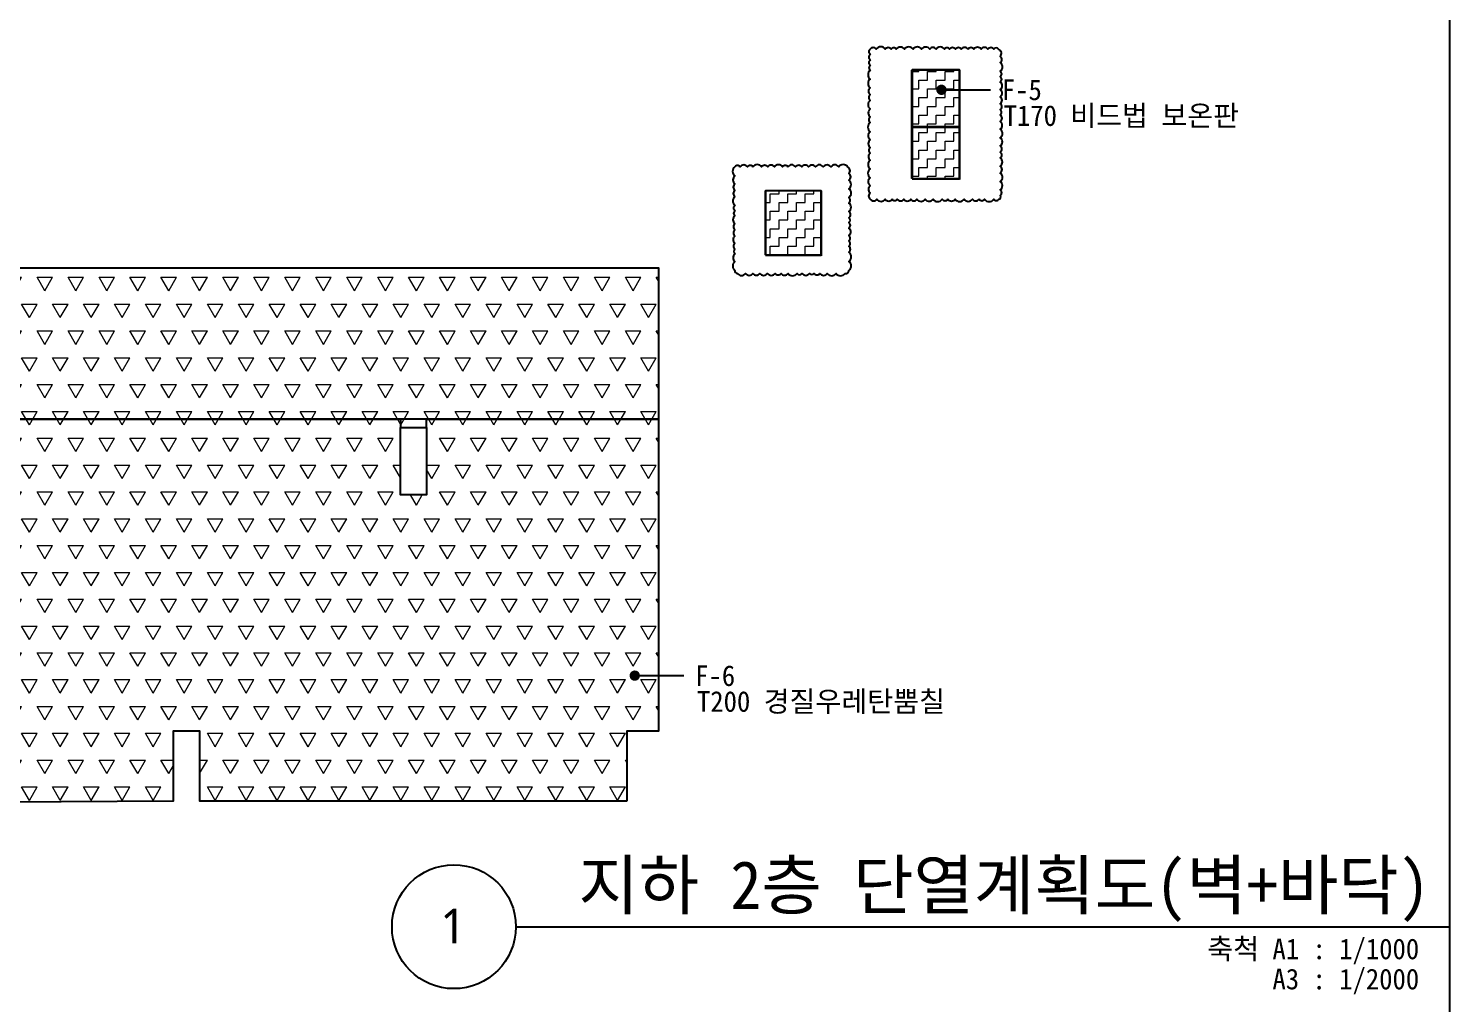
# Model space of a CAD drawing. Header units: millimetres. Extents: x 1037297 to 3512330, y 928637 to 1464837.
# Drawn here: x 1190115 to 1396672, y 1198072 to 1339741 of the extents above; entities that cross this region are included whole.
import ezdxf
from ezdxf.enums import TextEntityAlignment as Align

# ---------------------------------------------------------------- set-up
doc = ezdxf.new("R2010")
doc.units = ezdxf.units.MM
doc.header["$LTSCALE"] = 5
doc.header["$MEASUREMENT"] = 0
for name, pattern in [('DASHDOTX2', [2, 1, -0.5, 0, -0.5]), ('DASHEDX2', [1.5, 1, -0.5]), ('HID', [2, 1.1, -0.9]), ('HIDDEN', [0.375, 0.25, -0.125]), ('JIS_09_15', [18.9, 15, -0.9, 0.6, -0.9, 0.6, -0.9]), ('PHANTOM2', [1.25, 0.625, -0.125, 0.125, -0.125, 0.125, -0.125])]:
    doc.linetypes.add(name, pattern=pattern)
doc.layers.get('0').update_dxf_attribs({"linetype": 'CONTINUOUS'})
for name, color, linetype, lineweight in [('A-MKXS-LEAD', 7, 'CONTINUOUS', 25), ('A-MKXS-TEXT1', 3, 'CONTINUOUS', 25), ('A-XXXX-HATC', 8, 'CONTINUOUS', 18), ('A-XXXX-INSL2', 8, 'CONTINUOUS', 18), ('A-XXXX-SYMB', 7, 'CONTINUOUS', 25), ('A-XXXX-TXT1', 3, 'CONTINUOUS', 25), ('A-XXXX-WAT1', 9, 'HID', 20), ('REV-202205', 20, 'CONTINUOUS', 25)]:
    doc.layers.add(name, color=color, linetype=linetype, lineweight=lineweight)
doc.styles.add('돋움체', font='')
doc.styles.add('맑은고딕', font='malgun.ttf')
doc.styles.get('돋움체').set_extended_font_data('DotumChe')

msp = doc.modelspace()

# ---------------------------------------------------------------- hatches: boundary and pattern name
at = {"layer": 'A-XXXX-HATC'}
h = msp.add_hatch(dxfattribs=at)
h.set_pattern_fill('ZIGZAG', color=4, scale=400)
h.set_pattern_definition([(0, (0, 0), (1270, 1270), [1270, -1270]), (90, (1270, 0), (-1270, 1270), [1270, -1270])])
h.paths.add_polyline_path([(1297240, 1306808), (1305340, 1306808), (1305340, 1316158), (1297240, 1316158)])
h.paths.add_polyline_path([(1318540, 1317908), (1325440, 1317908), (1325440, 1333708), (1318540, 1333708)])
h = msp.add_hatch(dxfattribs=at)
h.set_pattern_fill('TRIANG', color=4, scale=12000)
h.paths.add_polyline_path([(1183090, 1281758), (1186890, 1281758), (1186890, 1271958), (1183090, 1271958)], flags=16)
h.paths.add_polyline_path([(1244190, 1281758), (1247990, 1281758), (1247990, 1271958), (1244190, 1271958)], flags=16)
h.paths.add_polyline_path([(1159790, 1299308), (1149340, 1299308), (1149340, 1237708), (1153940, 1237708), (1153940, 1227208), (1211190, 1227508), (1211190, 1237708), (1214990, 1237708), (1214990, 1227508), (1277140, 1227508), (1277140, 1237708), (1281740, 1237708), (1281740, 1304908), (1159790, 1304908)])

# ---------------------------------------------------------------- linework, layer by layer
msp.add_line((1396672, 1464837), (1396672, 928637))
for points in [[(1318540, 1317908), (1325440, 1317908), (1325440, 1333708), (1318540, 1333708)], [(1297240, 1306808), (1305340, 1306808), (1305340, 1316158), (1297240, 1316158)], [(1186890, 1282958), (1244190, 1282958), (1244190, 1281758), (1247990, 1281758), (1247990, 1282958), (1281740, 1282958), (1281740, 1304908), (1205090, 1304908), (1205090, 1304908), (1159790, 1304908), (1159790, 1299308), (1149340, 1299308), (1149340, 1282958), (1183090, 1282958), (1183090, 1281758), (1186890, 1281758)], [(1277140, 1227508), (1277140, 1237708), (1281740, 1237708), (1281740, 1282958), (1149340, 1282958), (1149340, 1237708), (1153940, 1237708), (1153940, 1227208), (1211190, 1227508), (1211190, 1237708), (1214990, 1237708), (1214990, 1227508)], [(1244190, 1281758), (1247990, 1281758), (1247990, 1271958), (1244190, 1271958)]]:
    msp.add_lwpolyline(points, close=True)
at = {"layer": 'A-MKXS-LEAD'}
for p, q in [((1322443, 1330826), (1329963, 1330826)), ((1277869, 1245713), (1285390, 1245713)), ((1277869, 1245713), (1285390, 1245713))]:
    msp.add_line(p, q, dxfattribs=at)
at = {"layer": 'A-MKXS-LEAD', "const_width": 750}
for points in [[(1322818, 1330451, 1), (1322818, 1331201, 1)], [(1278244, 1245338, 1), (1278244, 1246088, 1)], [(1278244, 1245338, 1), (1278244, 1246088, 1)]]:
    msp.add_lwpolyline(points, format="xyb", close=True, dxfattribs=at)
at = {"layer": 'A-XXXX-INSL2', "color": 4, "linetype": 'DASHDOTX2', "ltscale": 100, "const_width": 400}
msp.add_lwpolyline([(1318540, 1333708), (1318540, 1317908)], dxfattribs=at)
at = {"layer": 'A-XXXX-INSL2', "color": 4, "linetype": 'JIS_09_15', "ltscale": 50, "const_width": 300}
for points in [[(1325440, 1333708), (1325440, 1317908), (1318540, 1317908)], [(1297240, 1306808), (1305340, 1306808), (1305340, 1316158)]]:
    msp.add_lwpolyline(points, dxfattribs=at)
at = {"layer": 'A-XXXX-INSL2', "color": 1, "linetype": 'DASHDOTX2', "ltscale": 300, "const_width": 400}
msp.add_lwpolyline([(1318615, 1325408), (1325440, 1325408)], dxfattribs=at)
at = {"layer": 'A-XXXX-INSL2', "color": 1, "linetype": 'DASHEDX2', "ltscale": 100, "const_width": 300}
msp.add_lwpolyline([(1297240, 1316158), (1297240, 1306808)], dxfattribs=at)
at = {"layer": 'A-XXXX-INSL2', "color": 4, "linetype": 'PHANTOM2', "ltscale": 200, "const_width": 300}
msp.add_lwpolyline([(1305340, 1316158), (1297240, 1316158)], dxfattribs=at)
at = {"layer": 'A-XXXX-SYMB'}
msp.add_line((1260959, 1209237), (1396672, 1209237), dxfattribs=at)
msp.add_circle((1251959, 1209237), 9000, dxfattribs=at)
at = {"layer": 'A-XXXX-WAT1', "color": 3, "linetype": 'HIDDEN', "ltscale": 200, "const_width": 300}
msp.add_lwpolyline([(1318540, 1333708), (1325440, 1333708)], dxfattribs=at)
at = {"layer": 'REV-202205'}
for points in [[(1312472, 1336733, 0.5205671), (1312472, 1335961, 0.5205671), (1312472, 1335171, 0.5205671), (1312472, 1334400, 0.5205671), (1312472, 1333644, 0.5205671), (1312472, 1332381, 0.5205671), (1312472, 1331119, 0.5205671), (1312472, 1330137, 0.5205671), (1312472, 1329279, 0.5205671), (1312472, 1328052, 0.5205671), (1312472, 1326896, 0.5205671), (1312472, 1326058, 0.5205671), (1312472, 1324741, 0.5205671), (1312472, 1323570, 0.5205671), (1312472, 1322435, 0.5205671), (1312472, 1321628, 0.5205671), (1312472, 1320609, 0.5205671), (1312472, 1319357, 0.5205671), (1312472, 1318054, 0.5205671), (1312472, 1316883, 0.5205671), (1312472, 1315870, 0.5205671), (1312482, 1314924, 0.5205671), (1313421, 1314924, 0.5205671), (1314646, 1314924, 0.5205671), (1315650, 1314924, 0.5205671), (1316398, 1314924, 0.5205671), (1317347, 1314924, 0.5205671), (1318368, 1314924, 0.5205671), (1319234, 1314924, 0.5205671), (1320470, 1314924, 0.5205671), (1321593, 1314924, 0.5205671), (1322925, 1314924, 0.5205671), (1323764, 1314924, 0.5205671), (1324793, 1314924, 0.5205671), (1326114, 1314924, 0.5205671), (1327311, 1314924, 0.5205671), (1328284, 1314924, 0.5205671), (1329094, 1314924, 0.5205671), (1330426, 1314924, 0.5205671), (1331158, 1314924, 0.5205671), (1331370, 1315489, 0.5205671), (1331370, 1316294, 0.5205671), (1331370, 1317506, 0.5205671), (1331370, 1318737, 0.5205671), (1331370, 1319742, 0.5205671), (1331370, 1320927, 0.5205671), (1331370, 1321760, 0.5205671), (1331370, 1322671, 0.5205671), (1331370, 1323843, 0.5205671), (1331370, 1325086, 0.5205671), (1331370, 1326200, 0.5205671), (1331370, 1327175, 0.5205671), (1331370, 1327945, 0.5205671), (1331370, 1328803, 0.5205671), (1331370, 1329826, 0.5205671), (1331370, 1330865, 0.5205671), (1331370, 1331948, 0.5205671), (1331370, 1332740, 0.5205671), (1331370, 1333515, 0.5205671), (1331370, 1334773, 0.5205671), (1331370, 1335660, 0.5205671), (1331118, 1336733, 0.5205671), (1330418, 1336733, 0.5205671), (1329580, 1336733, 0.5205671), (1328589, 1336733, 0.5205671), (1327518, 1336733, 0.5205671), (1326679, 1336733, 0.5205671), (1325703, 1336733, 0.5205671), (1324851, 1336733, 0.5205671), (1323988, 1336733, 0.5205671), (1323246, 1336733, 0.5205671), (1322030, 1336733, 0.5205671), (1321124, 1336733, 0.5205671), (1319935, 1336733, 0.5205671), (1318708, 1336733, 0.5205671), (1317439, 1336733, 0.5205671), (1316245, 1336733, 0.5205671), (1315521, 1336733, 0.5205671), (1314658, 1336733, 0.5205671), (1313350, 1336733, 0.5205671)], [(1292810, 1319629, 0.5205671), (1292810, 1318304, 0.5205671), (1292810, 1317152, 0.5205671), (1292810, 1316220, 0.5205671), (1292810, 1315293, 0.5205671), (1292810, 1314047, 0.5205671), (1292810, 1313253, 0.5205671), (1292810, 1312513, 0.5205671), (1292810, 1311377, 0.5205671), (1292810, 1310493, 0.5205671), (1292810, 1309571, 0.5205671), (1292810, 1308547, 0.5205671), (1292810, 1307663, 0.5205671), (1292810, 1306967, 0.5205671), (1292810, 1305862, 0.5205671), (1292810, 1304591, 0.5205671), (1293171, 1304150, 0.5205671), (1294334, 1304150, 0.5205671), (1295426, 1304150, 0.5205671), (1296413, 1304150, 0.5205671), (1297515, 1304150, 0.5205671), (1298656, 1304150, 0.5205671), (1299502, 1304150, 0.5205671), (1300530, 1304150, 0.5205671), (1301851, 1304150, 0.5205671), (1302554, 1304150, 0.5205671), (1303649, 1304150, 0.5205671), (1304337, 1304150, 0.5205671), (1305150, 1304150, 0.5205671), (1306232, 1304150, 0.5205671), (1307499, 1304150, 0.5205671), (1308806, 1304150, 0.5205671), (1309368, 1304595, 0.5205671), (1309368, 1305899, 0.5205671), (1309368, 1307232, 0.5205671), (1309368, 1308070, 0.5205671), (1309368, 1308861, 0.5205671), (1309368, 1309655, 0.5205671), (1309368, 1310721, 0.5205671), (1309368, 1311530, 0.5205671), (1309368, 1312236, 0.5205671), (1309368, 1313130, 0.5205671), (1309368, 1314375, 0.5205671), (1309368, 1315170, 0.5205671), (1309368, 1316456, 0.5205671), (1309368, 1317679, 0.5205671), (1309368, 1318675, 0.5205671), (1309172, 1319629, 0.5205671), (1307899, 1319629, 0.5205671), (1306751, 1319629, 0.5205671), (1305637, 1319629, 0.5205671), (1304514, 1319629, 0.5205671), (1303497, 1319629, 0.5205671), (1302512, 1319629, 0.5205671), (1301621, 1319629, 0.5205671), (1300498, 1319629, 0.5205671), (1299723, 1319629, 0.5205671), (1298540, 1319629, 0.5205671), (1297566, 1319629, 0.5205671), (1296673, 1319629, 0.5205671), (1295412, 1319629, 0.5205671), (1294640, 1319629, 0.5205671), (1293536, 1319629, 0.5205671)]]:
    msp.add_lwpolyline(points, format="xyb", close=True, dxfattribs=at)

# ---------------------------------------------------------------- texts
at = {"layer": 'A-MKXS-TEXT1', "style": '돋움체'}
for s, p in [('F-5', (1331596, 1330826)), ('T170 비드법 보온판', (1331855, 1327076)), ('F-6', (1287022, 1245713)), ('T200 경질우레탄뿜칠', (1287282, 1241963))]:
    msp.add_text(s, height=3000, dxfattribs=at).set_placement(p, align=Align.MIDDLE_LEFT)
at = {"layer": 'A-XXXX-TXT1', "style": '돋움체'}
msp.add_text('지하 2층 단열계획도(벽+바닥)', height=7000, dxfattribs=at).set_placement((1393814, 1209690), align=Align.BOTTOM_RIGHT)
at = {"layer": 'A-XXXX-TXT1', "style": '맑은고딕'}
msp.add_text('1', height=5000, dxfattribs=at).set_placement((1251844, 1209344), align=Align.MIDDLE)
at = {"layer": 'A-XXXX-TXT1', "style": '돋움체'}
for s, p in [('축척 A1 : 1/1000', (1392256, 1207515)), ('A3 : 1/2000', (1392256, 1203136))]:
    msp.add_text(s, height=3000, dxfattribs=at).set_placement(p, align=Align.TOP_RIGHT)

doc.saveas('drawing.dxf')
